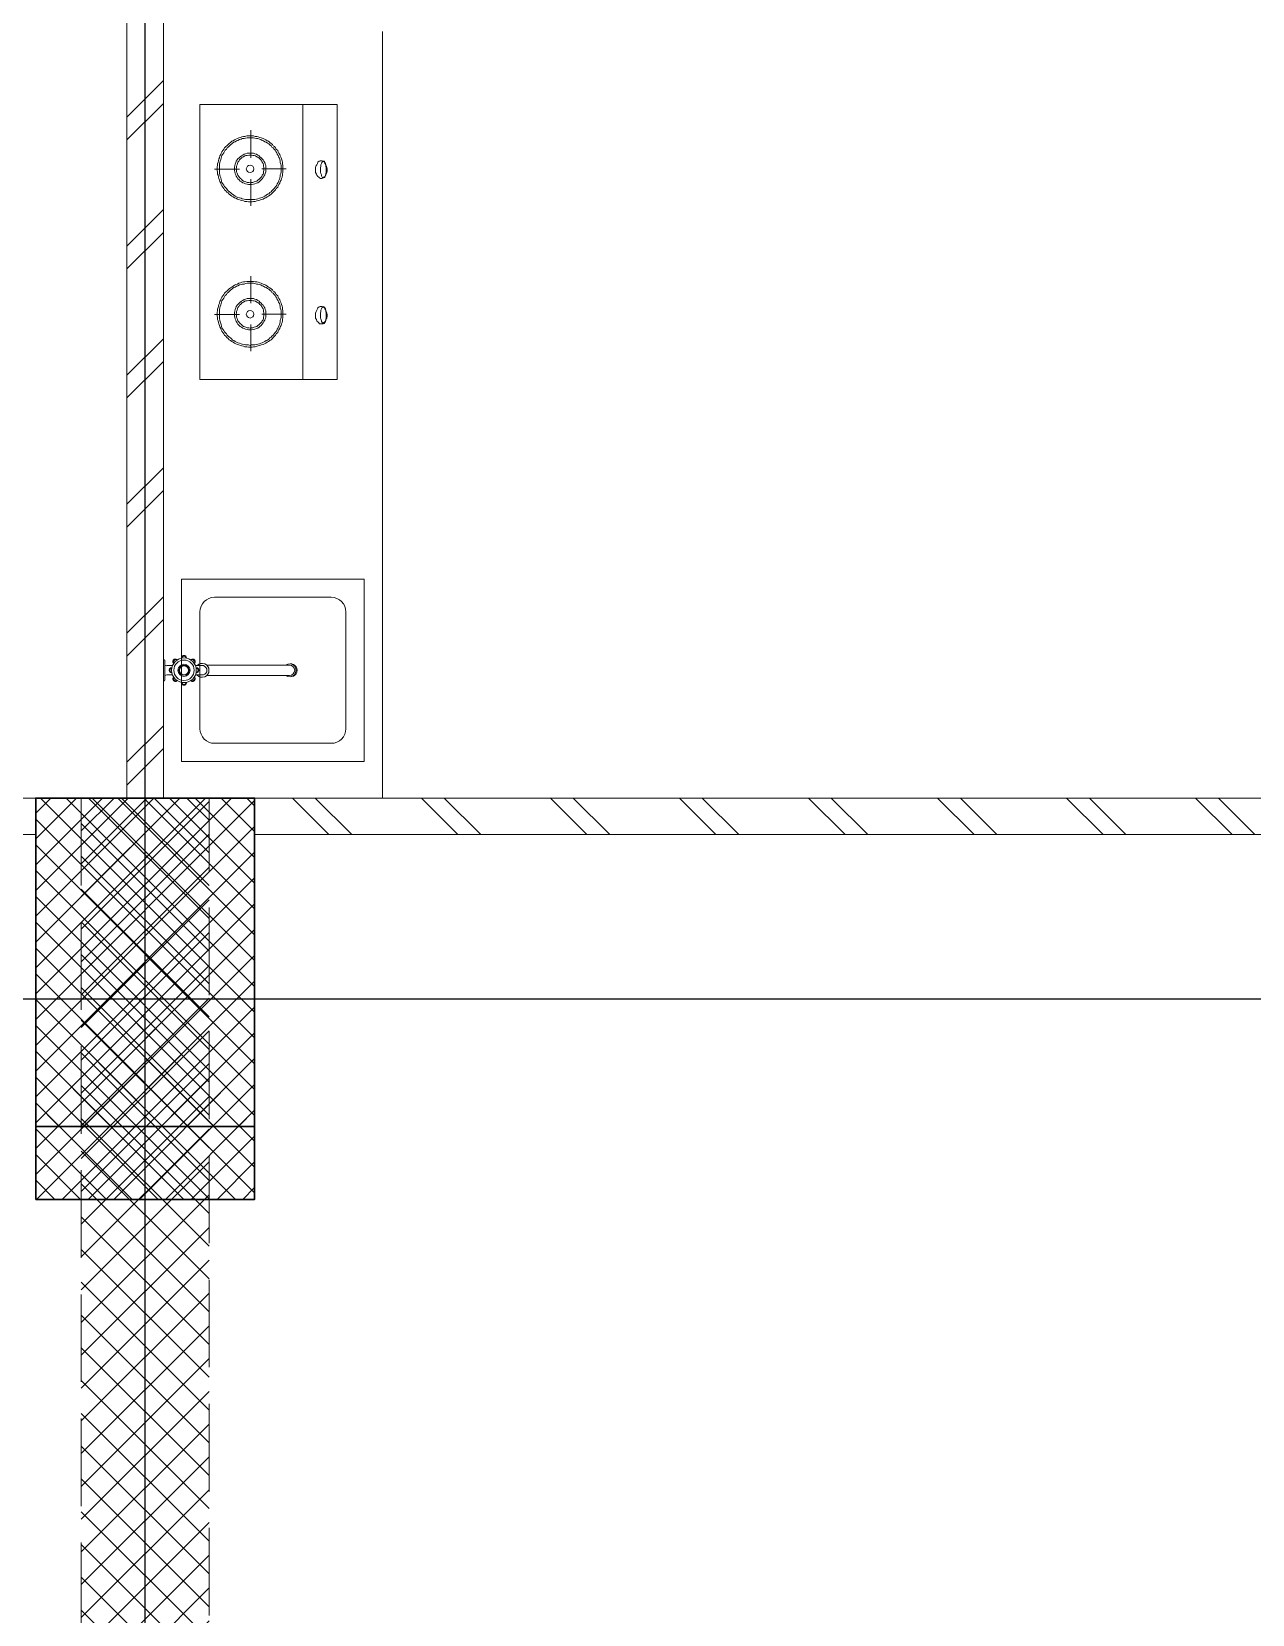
# Model space of a CAD drawing. Header units: millimetres. Extents: x -108 to 357, y -17 to 192.
# Drawn here: x -1.311 to 2.034, y 3.313 to 7.65 of the extents above; entities that cross this region are included whole.
import ezdxf

# ---------------------------------------------------------------- set-up
doc = ezdxf.new("R2010")
doc.units = ezdxf.units.MM
doc.linetypes.add('ACAD_ISO02W100', pattern=[15, 12, -3])
doc.layers.get('defpoints').update_dxf_attribs({"color": 1})
for name, color, linetype, lineweight in [('ars', 11, 'Continuous', 0), ('ars @ 1', 11, 'Continuous', 0), ('KOL', 1, 'Continuous', 30), ('KOLOM', 4, 'Continuous', 9), ('SANITAIR', 15, 'Continuous', 9), ('tem', 5, 'Continuous', 20)]:
    doc.layers.add(name, color=color, linetype=linetype, lineweight=lineweight)
doc.layers.add('as', color=1, linetype='Continuous', plot=False)
pattern_1 = [(45, (0, -5), (-0.03535534, 0.03535534), []), (135, (0, -5), (-0.03535534, -0.03535534), [])]

# ---------------------------------------------------------------- blocks, each defined once
blk = doc.blocks.new('k1')
at = {"layer": 'ars'}
h = blk.add_hatch(dxfattribs=at)
h.set_pattern_fill('_USER', color=256, scale=0.05, angle=45, double=1, pattern_type=0)
h.set_pattern_definition(pattern_1)
h.paths.add_polyline_path([(-0.3, -0.55), (0.3, -0.55), (0.3, 0.55), (-0.3, 0.55)])
at = {"layer": 'KOL'}
blk.add_lwpolyline([(-0.3, -0.55), (0.3, -0.55), (0.3, 0.55), (-0.3, 0.55)], close=True, dxfattribs=at)
blk = doc.blocks.new('KRAN DPR ATAS')
for p, q in [((-0.0289, 0), (0.0289, 0)), ((-0.0289, 0), (-0.0289, -0.0021)), ((0.0289, 0), (0.0289, -0.0021)), ((-0.0275, -0.0035), (0.0275, -0.0035)), ((-0.0127, -0.0092), (-0.0127, -0.0252)), ((0.0127, -0.0092), (0.0127, -0.0252)), ((-0.014, -0.1188), (-0.014, -0.3457)), ((-0.0127, -0.0877), (-0.0127, -0.1101)), ((0.0127, -0.0877), (0.0127, -0.1101)), ((0.014, -0.1188), (0.014, -0.3457))]:
    blk.add_line(p, q)
for radius in [0.0338, 0.0279, 0.0166, 0.0138, 0.0123]:
    blk.add_circle((0, -0.0564), radius)
for centre, radius, start, end in [((-0.0239, -0.0326), 0.00706, 39.002, 230.998), ((-0.0222, -0.0342), 0.00706, 58.1189, 211.8811), ((-0.0275, -0.0021), 0.00141, 180, 270), ((-0.0183, -0.0092), 0.00564, 0, 90), ((-0.0009, -0.0214), 0.00884, 254.902, 254.902), ((0, -0.0227), 0.00706, 354.002, 185.998), ((0, -0.025), 0.00706, 13.1189, 166.8811), ((0.0183, -0.0092), 0.00564, 90, 180), ((0.0239, -0.0326), 0.00706, 309.002, 140.998), ((0.0222, -0.0342), 0.00706, 328.1189, 121.8811), ((0.0275, -0.0021), 0.00141, 270, 0), ((-0.0338, -0.0564), 0.00706, 84.002, 275.998), ((-0.0315, -0.0564), 0.00706, 103.1189, 256.8811), ((-0.0239, -0.0803), 0.00706, 129.002, 320.998), ((-0.0222, -0.0787), 0.00706, 148.1189, 301.8811), ((0.0239, -0.0803), 0.00706, 219.002, 50.998), ((0.0222, -0.0787), 0.00706, 238.1189, 31.8811), ((0.0338, -0.0564), 0.00706, 264.002, 95.998), ((0.0315, -0.0564), 0.00706, 283.1189, 76.8811), ((0, -0.1058), 0.0191, 134.711, 45.289), ((0, -0.1058), 0.0134, 198.6717, 270), ((0, -0.0902), 0.00706, 174.002, 5.998), ((0, -0.0879), 0.00706, 193.1189, 346.8811), ((0, -0.1058), 0.0134, 270, 341.3283), ((0, -0.3457), 0.0178, 141.8277, 38.1723), ((0, -0.3457), 0.014, 180, 0), ((0, -0.3484), 0.0178, 175.6641, 4.3359)]:
    blk.add_arc(centre, radius, start, end)
blk = doc.blocks.new('KOMPOR')
for points in [[(0, 0.3765), (0, -0.3765)], [(0.0944, 0.3765), (0, 0.3765)], [(0.3765, 0.3765), (0.0944, 0.3765)], [(0.0944, 0.3765), (0.0944, -0.3765)], [(0.3765, -0.3765), (0.3765, 0.3765)], [(0.2373, 0.3063), (0.2373, 0.2312)], [(0.2385, 0.2906), (0.2337, 0.2906), (0.23, 0.2906), (0.2252, 0.2893), (0.2203, 0.2893), (0.2167, 0.2881), (0.2119, 0.2869), (0.2082, 0.2857), (0.2034, 0.2833), (0.1998, 0.2821), (0.1961, 0.2797), (0.1925, 0.2772), (0.1889, 0.276), (0.1852, 0.2724), (0.1816, 0.27), (0.178, 0.2676), (0.1755, 0.2639), (0.1719, 0.2615), (0.1695, 0.2579), (0.1671, 0.2542), (0.1634, 0.2506), (0.1622, 0.247), (0.1598, 0.2433), (0.1574, 0.2397), (0.1562, 0.2361), (0.1538, 0.2312), (0.1525, 0.2276), (0.1513, 0.2228), (0.1501, 0.2191), (0.1501, 0.2143), (0.1489, 0.2094), (0.1489, 0.2058), (0.1489, 0.201), (0.1489, 0.1961), (0.1489, 0.1913), (0.1501, 0.1864), (0.1501, 0.1828), (0.1513, 0.178), (0.1525, 0.1743), (0.1538, 0.1695), (0.1562, 0.1659), (0.1574, 0.161), (0.1598, 0.1574), (0.1622, 0.1538), (0.1634, 0.1501), (0.1671, 0.1465), (0.1695, 0.1429), (0.1719, 0.1404), (0.1755, 0.1368), (0.178, 0.1344), (0.1816, 0.1308), (0.1852, 0.1283), (0.1889, 0.1259), (0.1925, 0.1235), (0.1961, 0.1211), (0.1998, 0.1199), (0.2034, 0.1174), (0.2082, 0.1162), (0.2119, 0.115), (0.2167, 0.1138), (0.2203, 0.1126), (0.2252, 0.1114), (0.23, 0.1114), (0.2337, 0.1102), (0.2385, 0.1102), (0.2433, 0.1102), (0.2482, 0.1114), (0.253, 0.1114), (0.2567, 0.1126), (0.2615, 0.1138), (0.2651, 0.115), (0.27, 0.1162), (0.2736, 0.1174), (0.2785, 0.1199), (0.2821, 0.1211), (0.2857, 0.1235), (0.2893, 0.1259), (0.293, 0.1283), (0.2966, 0.1308), (0.299, 0.1344), (0.3027, 0.1368), (0.3051, 0.1404), (0.3087, 0.1429), (0.3111, 0.1465), (0.3136, 0.1501), (0.316, 0.1538), (0.3184, 0.1574), (0.3196, 0.161), (0.322, 0.1659), (0.3232, 0.1695), (0.3245, 0.1743), (0.3257, 0.178), (0.3269, 0.1828), (0.3281, 0.1864), (0.3281, 0.1913), (0.3293, 0.1961), (0.3293, 0.201), (0.3293, 0.2058), (0.3281, 0.2094), (0.3281, 0.2143), (0.3269, 0.2191), (0.3257, 0.2228), (0.3245, 0.2276), (0.3232, 0.2312), (0.322, 0.2361), (0.3196, 0.2397), (0.3184, 0.2433), (0.316, 0.247), (0.3136, 0.2506), (0.3111, 0.2542), (0.3087, 0.2579), (0.3051, 0.2615), (0.3027, 0.2639), (0.299, 0.2676), (0.2966, 0.27), (0.293, 0.2724), (0.2893, 0.276), (0.2857, 0.2772), (0.2821, 0.2797), (0.2785, 0.2821), (0.2736, 0.2833), (0.27, 0.2857), (0.2651, 0.2869), (0.2615, 0.2881), (0.2567, 0.2893), (0.253, 0.2893), (0.2482, 0.2906), (0.2433, 0.2906), (0.2385, 0.2906)], [(0.2385, 0.2857), (0.2349, 0.2857), (0.23, 0.2857), (0.2264, 0.2845), (0.2215, 0.2833), (0.2179, 0.2833), (0.2131, 0.2821), (0.2094, 0.2809), (0.2058, 0.2785), (0.2022, 0.2772), (0.1985, 0.2748), (0.1949, 0.2736), (0.1913, 0.2712), (0.1877, 0.2688), (0.1852, 0.2663), (0.1816, 0.2639), (0.1792, 0.2603), (0.1755, 0.2579), (0.1731, 0.2542), (0.1707, 0.2518), (0.1683, 0.2482), (0.1659, 0.2446), (0.1646, 0.2409), (0.1622, 0.2373), (0.161, 0.2337), (0.1586, 0.23), (0.1574, 0.2264), (0.1562, 0.2215), (0.1562, 0.2179), (0.155, 0.2131), (0.1538, 0.2094), (0.1538, 0.2046), (0.1538, 0.201), (0.1538, 0.1961), (0.1538, 0.1925), (0.155, 0.1877), (0.1562, 0.184), (0.1562, 0.1792), (0.1574, 0.1755), (0.1586, 0.1719), (0.161, 0.1671), (0.1622, 0.1634), (0.1646, 0.1598), (0.1659, 0.1562), (0.1683, 0.1525), (0.1707, 0.1501), (0.1731, 0.1465), (0.1755, 0.1441), (0.1792, 0.1404), (0.1816, 0.138), (0.1852, 0.1356), (0.1877, 0.132), (0.1913, 0.1308), (0.1949, 0.1283), (0.1985, 0.1259), (0.2022, 0.1235), (0.2058, 0.1223), (0.2094, 0.1211), (0.2131, 0.1199), (0.2179, 0.1186), (0.2215, 0.1174), (0.2264, 0.1162), (0.23, 0.1162), (0.2349, 0.1162), (0.2385, 0.1162), (0.2433, 0.1162), (0.247, 0.1162), (0.2518, 0.1162), (0.2554, 0.1174), (0.2603, 0.1186), (0.2639, 0.1199), (0.2676, 0.1211), (0.2724, 0.1223), (0.276, 0.1235), (0.2797, 0.1259), (0.2833, 0.1283), (0.2869, 0.1308), (0.2893, 0.132), (0.293, 0.1356), (0.2954, 0.138), (0.299, 0.1404), (0.3015, 0.1441), (0.3039, 0.1465), (0.3075, 0.1501), (0.3087, 0.1525), (0.3111, 0.1562), (0.3136, 0.1598), (0.316, 0.1634), (0.3172, 0.1671), (0.3184, 0.1719), (0.3196, 0.1755), (0.3208, 0.1792), (0.322, 0.184), (0.3232, 0.1877), (0.3232, 0.1925), (0.3232, 0.1961), (0.3232, 0.201), (0.3232, 0.2046), (0.3232, 0.2094), (0.3232, 0.2131), (0.322, 0.2179), (0.3208, 0.2215), (0.3196, 0.2264), (0.3184, 0.23), (0.3172, 0.2337), (0.316, 0.2373), (0.3136, 0.2409), (0.3111, 0.2446), (0.3087, 0.2482), (0.3075, 0.2518), (0.3039, 0.2542), (0.3015, 0.2579), (0.299, 0.2603), (0.2954, 0.2639), (0.293, 0.2663), (0.2893, 0.2688), (0.2869, 0.2712), (0.2833, 0.2736), (0.2797, 0.2748), (0.276, 0.2772), (0.2724, 0.2785), (0.2676, 0.2809), (0.2639, 0.2821), (0.2603, 0.2833), (0.2554, 0.2833), (0.2518, 0.2845), (0.247, 0.2857), (0.2433, 0.2857), (0.2385, 0.2857)], [(0.0436, 0.2228), (0.0472, 0.2228), (0.0496, 0.2215), (0.0533, 0.2191), (0.0545, 0.2155), (0.0557, 0.2119), (0.0581, 0.2094), (0.0593, 0.2046), (0.0593, 0.1998), (0.0593, 0.1949), (0.0593, 0.1901), (0.0569, 0.1864), (0.0557, 0.1828), (0.0533, 0.1792), (0.0508, 0.178), (0.0484, 0.1755), (0.046, 0.1743), (0.0424, 0.1743), (0.04, 0.1755), (0.0375, 0.178), (0.0339, 0.1792), (0.0327, 0.1828), (0.0315, 0.1864), (0.0291, 0.1901), (0.0278, 0.1949), (0.0278, 0.1998), (0.0291, 0.2046), (0.0303, 0.2094), (0.0315, 0.2119), (0.0339, 0.2155), (0.0351, 0.2191), (0.0375, 0.2215), (0.0412, 0.2228), (0.0436, 0.2228)], [(0.0375, 0.2215), (0.04, 0.2215), (0.04, 0.2203), (0.0424, 0.2179), (0.0436, 0.2155), (0.0448, 0.2119), (0.0448, 0.2082), (0.046, 0.2034), (0.046, 0.1998), (0.046, 0.1961), (0.046, 0.1913), (0.0448, 0.1877), (0.0436, 0.184), (0.0436, 0.1816), (0.0412, 0.178), (0.04, 0.1768), (0.0387, 0.1755), (0.0375, 0.1755), (0.0351, 0.1768), (0.0339, 0.178), (0.0327, 0.1816), (0.0315, 0.184), (0.0315, 0.1877), (0.0303, 0.1913), (0.0303, 0.1961), (0.0303, 0.1998), (0.0303, 0.2034), (0.0315, 0.2082), (0.0315, 0.2119), (0.0327, 0.2155), (0.0339, 0.2179), (0.0351, 0.2203), (0.0363, 0.2215), (0.0375, 0.2215)], [(0.2385, 0.2433), (0.2349, 0.2433), (0.23, 0.2433), (0.2264, 0.2421), (0.2215, 0.2409), (0.2179, 0.2385), (0.2143, 0.2361), (0.2119, 0.2337), (0.2082, 0.2312), (0.2058, 0.2276), (0.2034, 0.2252), (0.201, 0.2215), (0.1985, 0.2179), (0.1973, 0.2131), (0.1961, 0.2094), (0.1961, 0.2046), (0.1961, 0.201), (0.1961, 0.1961), (0.1961, 0.1925), (0.1973, 0.1877), (0.1985, 0.184), (0.201, 0.1804), (0.2034, 0.1768), (0.2058, 0.1731), (0.2082, 0.1707), (0.2119, 0.1671), (0.2143, 0.1646), (0.2179, 0.1622), (0.2215, 0.161), (0.2264, 0.1598), (0.23, 0.1586), (0.2349, 0.1574), (0.2385, 0.1574), (0.2433, 0.1574), (0.247, 0.1586), (0.2518, 0.1598), (0.2554, 0.161), (0.2591, 0.1622), (0.2627, 0.1646), (0.2663, 0.1671), (0.2688, 0.1707), (0.2724, 0.1731), (0.2748, 0.1768), (0.2772, 0.1804), (0.2785, 0.184), (0.2797, 0.1877), (0.2809, 0.1925), (0.2821, 0.1961), (0.2821, 0.201), (0.2821, 0.2046), (0.2809, 0.2094), (0.2797, 0.2131), (0.2785, 0.2179), (0.2772, 0.2215), (0.2748, 0.2252), (0.2724, 0.2276), (0.2688, 0.2312), (0.2663, 0.2337), (0.2627, 0.2361), (0.2591, 0.2385), (0.2554, 0.2409), (0.2518, 0.2421), (0.247, 0.2433), (0.2433, 0.2433), (0.2385, 0.2433)], [(0.2385, 0.2385), (0.2349, 0.2385), (0.2312, 0.2373), (0.2276, 0.2373), (0.224, 0.2361), (0.2203, 0.2337), (0.2179, 0.2324), (0.2143, 0.23), (0.2119, 0.2276), (0.2094, 0.2252), (0.207, 0.2215), (0.2058, 0.2191), (0.2034, 0.2155), (0.2022, 0.2119), (0.2022, 0.2082), (0.201, 0.2046), (0.201, 0.201), (0.201, 0.1973), (0.2022, 0.1925), (0.2022, 0.1889), (0.2034, 0.1864), (0.2058, 0.1828), (0.207, 0.1792), (0.2094, 0.1768), (0.2119, 0.1743), (0.2143, 0.1719), (0.2179, 0.1695), (0.2203, 0.1671), (0.224, 0.1659), (0.2276, 0.1646), (0.2312, 0.1634), (0.2349, 0.1634), (0.2385, 0.1622), (0.2421, 0.1634), (0.247, 0.1634), (0.2506, 0.1646), (0.253, 0.1659), (0.2567, 0.1671), (0.2603, 0.1695), (0.2627, 0.1719), (0.2651, 0.1743), (0.2676, 0.1768), (0.27, 0.1792), (0.2724, 0.1828), (0.2736, 0.1864), (0.2748, 0.1889), (0.276, 0.1925), (0.276, 0.1973), (0.2772, 0.201), (0.276, 0.2046), (0.276, 0.2082), (0.2748, 0.2119), (0.2736, 0.2155), (0.2724, 0.2191), (0.27, 0.2215), (0.2676, 0.2252), (0.2651, 0.2276), (0.2627, 0.23), (0.2603, 0.2324), (0.2567, 0.2337), (0.253, 0.2361), (0.2506, 0.2373), (0.247, 0.2373), (0.2421, 0.2385), (0.2385, 0.2385)], [(0.1404, 0.201), (0.207, 0.201)], [(0.2385, 0.2107), (0.2349, 0.2094), (0.2312, 0.2082), (0.23, 0.2046), (0.2288, 0.201), (0.23, 0.1961), (0.2312, 0.1937), (0.2349, 0.1913), (0.2385, 0.1901), (0.2433, 0.1913), (0.2458, 0.1937), (0.2482, 0.1961), (0.2494, 0.201), (0.2482, 0.2046), (0.2458, 0.2082), (0.2433, 0.2094), (0.2385, 0.2107)], [(0.3366, 0.1998), (0.2676, 0.1998)], [(0.2373, 0.0993), (0.2373, 0.1719)], [(0.2385, -0.1077), (0.2337, -0.1077), (0.23, -0.1077), (0.2252, -0.109), (0.2203, -0.109), (0.2167, -0.1102), (0.2119, -0.1114), (0.2082, -0.1126), (0.2034, -0.115), (0.1998, -0.1162), (0.1961, -0.1186), (0.1925, -0.1211), (0.1889, -0.1235), (0.1852, -0.1259), (0.1816, -0.1283), (0.178, -0.1308), (0.1755, -0.1344), (0.1719, -0.1368), (0.1695, -0.1404), (0.1671, -0.1441), (0.1634, -0.1477), (0.1622, -0.1513), (0.1598, -0.155), (0.1574, -0.1586), (0.1562, -0.1622), (0.1538, -0.1671), (0.1525, -0.1707), (0.1513, -0.1755), (0.1501, -0.1792), (0.1501, -0.184), (0.1489, -0.1889), (0.1489, -0.1925), (0.1489, -0.1973), (0.1489, -0.2022), (0.1489, -0.207), (0.1501, -0.2119), (0.1501, -0.2155), (0.1513, -0.2203), (0.1525, -0.224), (0.1538, -0.2288), (0.1562, -0.2324), (0.1574, -0.2373), (0.1598, -0.2409), (0.1622, -0.2446), (0.1634, -0.2482), (0.1671, -0.2518), (0.1695, -0.2554), (0.1719, -0.2579), (0.1755, -0.2615), (0.178, -0.2639), (0.1816, -0.2676), (0.1852, -0.27), (0.1889, -0.2724), (0.1925, -0.2748), (0.1961, -0.2772), (0.1998, -0.2785), (0.2034, -0.2809), (0.2082, -0.2821), (0.2119, -0.2833), (0.2167, -0.2845), (0.2203, -0.2857), (0.2252, -0.2869), (0.23, -0.2869), (0.2337, -0.2881), (0.2385, -0.2881), (0.2433, -0.2881), (0.2482, -0.2869), (0.253, -0.2869), (0.2567, -0.2857), (0.2615, -0.2845), (0.2651, -0.2833), (0.27, -0.2821), (0.2736, -0.2809), (0.2785, -0.2785), (0.2821, -0.2772), (0.2857, -0.2748), (0.2893, -0.2724), (0.293, -0.27), (0.2966, -0.2676), (0.299, -0.2639), (0.3027, -0.2615), (0.3051, -0.2579), (0.3087, -0.2554), (0.3111, -0.2518), (0.3136, -0.2482), (0.316, -0.2446), (0.3184, -0.2409), (0.3196, -0.2373), (0.322, -0.2324), (0.3232, -0.2288), (0.3245, -0.224), (0.3257, -0.2203), (0.3269, -0.2155), (0.3281, -0.2119), (0.3281, -0.207), (0.3293, -0.2022), (0.3293, -0.1973), (0.3293, -0.1925), (0.3281, -0.1889), (0.3281, -0.184), (0.3269, -0.1792), (0.3257, -0.1755), (0.3245, -0.1707), (0.3232, -0.1671), (0.322, -0.1622), (0.3196, -0.1586), (0.3184, -0.155), (0.316, -0.1513), (0.3136, -0.1477), (0.3111, -0.1441), (0.3087, -0.1404), (0.3051, -0.1368), (0.3027, -0.1344), (0.299, -0.1308), (0.2966, -0.1283), (0.293, -0.1259), (0.2893, -0.1235), (0.2857, -0.1211), (0.2821, -0.1186), (0.2785, -0.1162), (0.2736, -0.115), (0.27, -0.1126), (0.2651, -0.1114), (0.2615, -0.1102), (0.2567, -0.109), (0.253, -0.109), (0.2482, -0.1077), (0.2433, -0.1077), (0.2385, -0.1077)], [(0.2385, -0.1126), (0.2349, -0.1126), (0.23, -0.1126), (0.2264, -0.1138), (0.2215, -0.115), (0.2179, -0.115), (0.2131, -0.1162), (0.2094, -0.1174), (0.2058, -0.1199), (0.2022, -0.1211), (0.1985, -0.1235), (0.1949, -0.1247), (0.1913, -0.1271), (0.1877, -0.1295), (0.1852, -0.132), (0.1816, -0.1344), (0.1792, -0.138), (0.1755, -0.1404), (0.1731, -0.1441), (0.1707, -0.1465), (0.1683, -0.1501), (0.1659, -0.1538), (0.1646, -0.1574), (0.1622, -0.161), (0.161, -0.1646), (0.1586, -0.1683), (0.1574, -0.1719), (0.1562, -0.1768), (0.1562, -0.1804), (0.155, -0.1852), (0.1538, -0.1889), (0.1538, -0.1937), (0.1538, -0.1973), (0.1538, -0.2022), (0.1538, -0.2058), (0.155, -0.2107), (0.1562, -0.2143), (0.1562, -0.2191), (0.1574, -0.2228), (0.1586, -0.2264), (0.161, -0.2312), (0.1622, -0.2349), (0.1646, -0.2385), (0.1659, -0.2421), (0.1683, -0.2458), (0.1707, -0.2482), (0.1731, -0.2518), (0.1755, -0.2554), (0.1792, -0.2579), (0.1816, -0.2603), (0.1852, -0.2627), (0.1877, -0.2663), (0.1913, -0.2688), (0.1949, -0.27), (0.1985, -0.2724), (0.2022, -0.2748), (0.2058, -0.276), (0.2094, -0.2772), (0.2131, -0.2785), (0.2179, -0.2797), (0.2215, -0.2809), (0.2264, -0.2821), (0.23, -0.2821), (0.2349, -0.2821), (0.2385, -0.2833), (0.2433, -0.2821), (0.247, -0.2821), (0.2518, -0.2821), (0.2554, -0.2809), (0.2603, -0.2797), (0.2639, -0.2785), (0.2676, -0.2772), (0.2724, -0.276), (0.276, -0.2748), (0.2797, -0.2724), (0.2833, -0.27), (0.2869, -0.2688), (0.2893, -0.2663), (0.293, -0.2627), (0.2954, -0.2603), (0.299, -0.2579), (0.3015, -0.2554), (0.3039, -0.2518), (0.3075, -0.2482), (0.3087, -0.2458), (0.3111, -0.2421), (0.3136, -0.2385), (0.316, -0.2349), (0.3172, -0.2312), (0.3184, -0.2264), (0.3196, -0.2228), (0.3208, -0.2191), (0.322, -0.2143), (0.3232, -0.2107), (0.3232, -0.2058), (0.3232, -0.2022), (0.3232, -0.1973), (0.3232, -0.1937), (0.3232, -0.1889), (0.3232, -0.1852), (0.322, -0.1804), (0.3208, -0.1768), (0.3196, -0.1719), (0.3184, -0.1683), (0.3172, -0.1646), (0.316, -0.161), (0.3136, -0.1574), (0.3111, -0.1538), (0.3087, -0.1501), (0.3075, -0.1465), (0.3039, -0.1441), (0.3015, -0.1404), (0.299, -0.138), (0.2954, -0.1344), (0.293, -0.132), (0.2893, -0.1295), (0.2869, -0.1271), (0.2833, -0.1247), (0.2797, -0.1235), (0.276, -0.1211), (0.2724, -0.1199), (0.2676, -0.1174), (0.2639, -0.1162), (0.2603, -0.115), (0.2554, -0.115), (0.2518, -0.1138), (0.247, -0.1126), (0.2433, -0.1126), (0.2385, -0.1126)], [(0.2373, -0.0932), (0.2373, -0.1671)], [(0.2385, -0.155), (0.2349, -0.155), (0.23, -0.155), (0.2264, -0.1562), (0.2215, -0.1574), (0.2179, -0.1598), (0.2143, -0.1622), (0.2119, -0.1646), (0.2082, -0.1671), (0.2058, -0.1707), (0.2034, -0.1731), (0.201, -0.1768), (0.1985, -0.1804), (0.1973, -0.1852), (0.1961, -0.1889), (0.1961, -0.1937), (0.1961, -0.1973), (0.1961, -0.2022), (0.1961, -0.207), (0.1973, -0.2107), (0.1985, -0.2143), (0.201, -0.2179), (0.2034, -0.2215), (0.2058, -0.2252), (0.2082, -0.2288), (0.2119, -0.2312), (0.2143, -0.2337), (0.2179, -0.2361), (0.2215, -0.2373), (0.2264, -0.2385), (0.23, -0.2397), (0.2349, -0.2409), (0.2385, -0.2409), (0.2433, -0.2409), (0.247, -0.2397), (0.2518, -0.2385), (0.2554, -0.2373), (0.2591, -0.2361), (0.2627, -0.2337), (0.2663, -0.2312), (0.2688, -0.2288), (0.2724, -0.2252), (0.2748, -0.2215), (0.2772, -0.2179), (0.2785, -0.2143), (0.2797, -0.2107), (0.2809, -0.207), (0.2821, -0.2022), (0.2821, -0.1973), (0.2821, -0.1937), (0.2809, -0.1889), (0.2797, -0.1852), (0.2785, -0.1804), (0.2772, -0.1768), (0.2748, -0.1731), (0.2724, -0.1707), (0.2688, -0.1671), (0.2663, -0.1646), (0.2627, -0.1622), (0.2591, -0.1598), (0.2554, -0.1574), (0.2518, -0.1562), (0.247, -0.155), (0.2433, -0.155), (0.2385, -0.155)], [(0.2385, -0.1598), (0.2349, -0.1598), (0.2312, -0.161), (0.2276, -0.161), (0.224, -0.1622), (0.2203, -0.1646), (0.2179, -0.1659), (0.2143, -0.1683), (0.2119, -0.1707), (0.2094, -0.1731), (0.207, -0.1768), (0.2058, -0.1792), (0.2034, -0.1828), (0.2022, -0.1864), (0.2022, -0.1901), (0.201, -0.1937), (0.201, -0.1973), (0.201, -0.2022), (0.2022, -0.2058), (0.2022, -0.2094), (0.2034, -0.2131), (0.2058, -0.2155), (0.207, -0.2191), (0.2094, -0.2215), (0.2119, -0.224), (0.2143, -0.2264), (0.2179, -0.2288), (0.2203, -0.2312), (0.224, -0.2324), (0.2276, -0.2337), (0.2312, -0.2349), (0.2349, -0.2349), (0.2385, -0.2361), (0.2421, -0.2349), (0.247, -0.2349), (0.2506, -0.2337), (0.253, -0.2324), (0.2567, -0.2312), (0.2603, -0.2288), (0.2627, -0.2264), (0.2651, -0.224), (0.2676, -0.2215), (0.27, -0.2191), (0.2724, -0.2155), (0.2736, -0.2131), (0.2748, -0.2094), (0.276, -0.2058), (0.276, -0.2022), (0.2772, -0.1973), (0.276, -0.1937), (0.276, -0.1901), (0.2748, -0.1864), (0.2736, -0.1828), (0.2724, -0.1792), (0.27, -0.1768), (0.2676, -0.1731), (0.2651, -0.1707), (0.2627, -0.1683), (0.2603, -0.1659), (0.2567, -0.1646), (0.253, -0.1622), (0.2506, -0.161), (0.247, -0.161), (0.2421, -0.1598), (0.2385, -0.1598)], [(0.0436, -0.1768), (0.0472, -0.1768), (0.0496, -0.178), (0.0533, -0.1804), (0.0545, -0.1828), (0.0557, -0.1864), (0.0581, -0.1901), (0.0593, -0.1949), (0.0593, -0.1985), (0.0593, -0.2034), (0.0593, -0.2082), (0.0569, -0.2119), (0.0557, -0.2167), (0.0533, -0.2191), (0.0508, -0.2215), (0.0484, -0.224), (0.046, -0.224), (0.0424, -0.224), (0.04, -0.224), (0.0375, -0.2215), (0.0339, -0.2191), (0.0327, -0.2167), (0.0315, -0.2119), (0.0291, -0.2082), (0.0278, -0.2034), (0.0278, -0.1985), (0.0291, -0.1949), (0.0303, -0.1901), (0.0315, -0.1864), (0.0339, -0.1828), (0.0351, -0.1804), (0.0375, -0.178), (0.0412, -0.1768), (0.0436, -0.1768)], [(0.0375, -0.1768), (0.04, -0.178), (0.04, -0.1792), (0.0424, -0.1804), (0.0436, -0.1828), (0.0448, -0.1864), (0.0448, -0.1901), (0.046, -0.1949), (0.046, -0.1985), (0.046, -0.2034), (0.046, -0.2082), (0.0448, -0.2107), (0.0436, -0.2155), (0.0436, -0.2179), (0.0412, -0.2203), (0.04, -0.2228), (0.0387, -0.2228), (0.0375, -0.2228), (0.0351, -0.2228), (0.0339, -0.2203), (0.0327, -0.2179), (0.0315, -0.2155), (0.0315, -0.2107), (0.0303, -0.2082), (0.0303, -0.2034), (0.0303, -0.1985), (0.0303, -0.1949), (0.0315, -0.1901), (0.0315, -0.1864), (0.0327, -0.1828), (0.0339, -0.1804), (0.0351, -0.1792), (0.0363, -0.178), (0.0375, -0.1768)], [(0.1404, -0.1973), (0.207, -0.1973)], [(0.2385, -0.1877), (0.2349, -0.1889), (0.2312, -0.1901), (0.23, -0.1937), (0.2288, -0.1973), (0.23, -0.2022), (0.2312, -0.2046), (0.2349, -0.207), (0.2385, -0.2082), (0.2433, -0.207), (0.2458, -0.2046), (0.2482, -0.2022), (0.2494, -0.1973), (0.2482, -0.1937), (0.2458, -0.1901), (0.2433, -0.1889), (0.2385, -0.1877)], [(0.3366, -0.1985), (0.2676, -0.1985)], [(0.2373, -0.299), (0.2373, -0.2264)], [(0.0944, -0.3765), (0, -0.3765)], [(0.0944, -0.3765), (0.3765, -0.3765)]]:
    blk.add_lwpolyline(points)
blk = doc.blocks.new("k1'")
at = {"layer": 'ars'}
h = blk.add_hatch(dxfattribs=at)
h.set_pattern_fill('_USER', color=256, scale=0.05, angle=45, double=1, pattern_type=0)
h.set_pattern_definition(pattern_1)
h.paths.add_polyline_path([(-0.3, -0.45), (0.3, -0.45), (0.3, 0.45), (-0.3, 0.45)])
at = {"layer": 'KOL'}
blk.add_lwpolyline([(-0.3, -0.45), (0.3, -0.45), (0.3, 0.45), (-0.3, 0.45)], close=True, dxfattribs=at)
blk = doc.blocks.new('T.DAR')
at = {"layer": 'ars'}
h = blk.add_hatch(dxfattribs=at)
h.set_pattern_fill('ANSI37', color=256, scale=0.02, style=0)
h.set_pattern_definition([(45, (268.691906, -190.19392), (-0.044901281, 0.044901281), []), (135, (268.691906, -190.19392), (-0.044901281, -0.044901281), [])])
h.paths.add_polyline_path([(0.475, 0), (0.125, 0), (0.125, 7), (0.4753, 7)])
at = {"layer": 'ars @ 1'}
h = blk.add_hatch(dxfattribs=at)
h.set_pattern_fill('TEMBOK', color=256, scale=0.25)
h.set_pattern_definition([(45, (1583.21095, -452.5532), (-0.176776695, 0.176776695), []), (45, (1583.27345, -452.5532), (-0.176776695, 0.176776695), [])])
h.paths.add_polyline_path([(0.6, 0), (0.6, 0.1), (3.5622, 0.1), (3.5622, 0)])
at = {"layer": 'KOLOM', "linetype": 'ACAD_ISO02W100', "ltscale": 0.02}
blk.add_lwpolyline([(0.475, 0), (0.125, 0), (0.1251, 7), (0.4751, 7)], close=True, dxfattribs=at)
at = {"layer": 'tem'}
blk.add_lwpolyline([(0.6, 0), (0.6, 0.1), (3.47, 0.1), (3.47, 0)], close=True, dxfattribs=at)
at = {"layer": 'KOL', "xscale": -1, "rotation": 180}
blk.add_blockref('k1', (0.3, 0.55), dxfattribs=at)
blk = doc.blocks.new('A-DAS')
at = {"layer": 'ars'}
h = blk.add_hatch(dxfattribs=at)
h.set_pattern_fill('TEMBOK', color=256, scale=0.25)
h.set_pattern_definition([(45, (-31.6, 7.625), (-0.176777, 0.176777), []), (45, (-31.5375, 7.625), (-0.176777, 0.176777), [])])
h.paths.add_polyline_path([(-31.55, 11.6375), (-31.65, 11.6375), (-31.65, 8.2), (-31.55, 8.2)])
h = blk.add_hatch(dxfattribs=at)
h.set_pattern_fill('TEMBOK', color=256, scale=0.25)
h.set_pattern_definition([(45, (-44, 2.65), (-0.1767767, 0.1767767), []), (45, (-43.9375, 2.65), (-0.1767767, 0.1767767), [])])
h.paths.add_polyline_path([(-37.45, 8.2), (-31.9, 8.2), (-31.9, 8.1), (-37.45, 8.1)])
at = {"layer": 'as'}
for p, q in [((-31.6, 0.55), (-31.6, 15.75)), ((-37.8, 7.65), (36.6, 7.65))]:
    blk.add_line(p, q, dxfattribs=at)
at = {"layer": 'SANITAIR'}
blk.add_line((-30.95, 10.3), (-30.95, 8.2), dxfattribs=at)
blk.add_lwpolyline([(-31, 8.8), (-31.5, 8.8), (-31.5, 8.3), (-31, 8.3)], close=True, dxfattribs=at)
blk.add_lwpolyline([(-31.41, 8.35), (-31.09, 8.35, 0.414214), (-31.05, 8.39), (-31.05, 8.71, 0.414214), (-31.09, 8.75), (-31.41, 8.75, 0.414214), (-31.45, 8.71), (-31.45, 8.39, 0.414214)], format="xyb", close=True, dxfattribs=at)
at = {"layer": 'tem', "ltscale": 2}
blk.add_lwpolyline([(-31.55, 11.6375), (-31.65, 11.6375), (-31.65, 8.2), (-31.55, 8.2)], close=True, dxfattribs=at)
at = {"layer": 'tem'}
blk.add_lwpolyline([(-37.45, 8.2), (-37.45, 8.1), (-31.9, 8.1), (-31.9, 8.2)], close=True, dxfattribs=at)
at = {"layer": 'defpoints', "xscale": -1, "rotation": 180}
blk.add_blockref('T.DAR', (-31.9, 8.2), dxfattribs=at)
at = {"layer": 'KOL'}
for name, p in [('k1', (-31.6, 7.65)), ('k1', (-31.6, 7.65)), ("k1'", (-31.6, 7.75)), ("k1'", (-31.6, 7.75))]:
    blk.add_blockref(name, p, dxfattribs=at)
at = {"layer": 'SANITAIR', "xscale": -1}
blk.add_blockref('KOMPOR', (-31.0735, 9.7235), dxfattribs=at)
at = {"layer": 'SANITAIR', "extrusion": (0, 0, -1), "zscale": -1, "rotation": 270}
blk.add_blockref('KRAN DPR ATAS', (31.55, 8.55), dxfattribs=at)

msp = doc.modelspace()

# ---------------------------------------------------------------- block references
msp.add_blockref('A-DAS', (30.6, -2.65))

doc.saveas('drawing.dxf')
